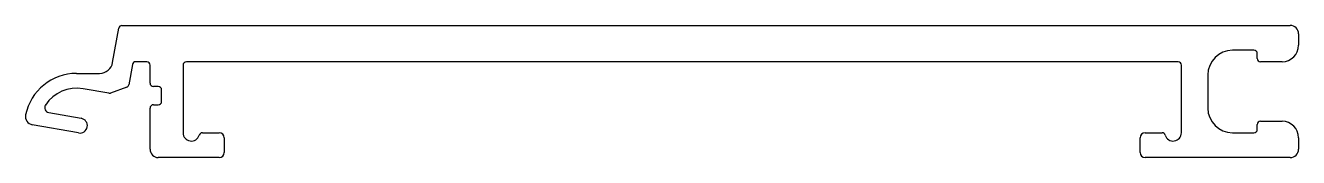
# Model space of a CAD drawing. Extents: x 1903.2 to 1980.3, y 1426.9 to 1434.9.
import ezdxf

# ---------------------------------------------------------------- set-up
doc = ezdxf.new("R2010")
doc.units = 0
doc.layers.get('0').update_dxf_attribs({"linetype": 'CONTINUOUS'})

msp = doc.modelspace()

# ---------------------------------------------------------------- linework, layer by layer
for p, q in [((1908.462, 1432.681), (1908.827, 1434.754)), ((1909.024, 1434.919), (1979.827, 1434.919)), ((1980.327, 1434.419), (1980.327, 1433.719)), ((1910.527, 1432.719), (1909.855, 1432.719)), ((1973.027, 1432.719), (1912.927, 1432.719)), ((1977.627, 1433.419), (1976.327, 1433.419)), ((1977.827, 1432.919), (1977.827, 1433.219)), ((1979.327, 1432.719), (1978.027, 1432.719)), ((1906.274, 1432.019), (1907.674, 1432.019)), ((1909.658, 1432.554), (1909.443, 1431.333)), ((1910.727, 1431.419), (1910.727, 1432.519)), ((1912.727, 1432.519), (1912.727, 1428.419)), ((1973.227, 1428.419), (1973.227, 1432.519)), ((1974.827, 1431.919), (1974.827, 1429.919)), ((1909.314, 1431.18), (1908.325, 1430.82)), ((1911.227, 1431.219), (1910.927, 1431.219)), ((1908.221, 1430.811), (1906.665, 1431.085)), ((1911.427, 1430.319), (1911.427, 1431.019)), ((1904.591, 1429.642), (1906.555, 1429.296)), ((1910.727, 1427.419), (1910.727, 1429.919)), ((1910.927, 1430.119), (1911.227, 1430.119)), ((1906.399, 1428.409), (1903.59, 1428.905)), ((1977.827, 1428.619), (1977.827, 1428.919)), ((1978.027, 1429.119), (1979.327, 1429.119)), ((1913.898, 1428.419), (1914.923, 1428.419)), ((1915.223, 1428.119), (1915.223, 1427.219)), ((1970.727, 1427.219), (1970.727, 1428.119)), ((1971.027, 1428.419), (1972.056, 1428.419)), ((1976.327, 1428.419), (1977.627, 1428.419)), ((1980.327, 1428.119), (1980.327, 1427.419)), ((1914.923, 1426.919), (1911.227, 1426.919)), ((1979.827, 1426.919), (1971.027, 1426.919))]:
    msp.add_line(p, q)
for centre, radius, start, end in [((1909.024, 1434.719), 0.2, 90, 170), ((1979.827, 1434.419), 0.5, 0, 90), ((1979.327, 1433.719), 1, 270, 360), ((1907.674, 1432.819), 0.8, 270, 350), ((1909.855, 1432.519), 0.2, 90, 170), ((1910.527, 1432.519), 0.2, 0, 90), ((1912.927, 1432.519), 0.2, 90, 180), ((1973.027, 1432.519), 0.2, 0, 90), ((1976.327, 1431.919), 1.5, 90, 180), ((1977.627, 1433.219), 0.2, 0, 90), ((1978.027, 1432.919), 0.2, 180, 270), ((1906.274, 1428.869), 3.15, 90, 168.51489), ((1909.246, 1431.368), 0.2, 290, 350), ((1910.927, 1431.419), 0.2, 180, 270), ((1911.227, 1431.019), 0.2, 0, 90), ((1906.274, 1428.869), 2.25, 80, 146.78421), ((1908.256, 1431.008), 0.2, 260, 290), ((1904.643, 1429.938), 0.3, 146.78421, 260), ((1910.927, 1429.919), 0.2, 90, 180), ((1911.227, 1430.319), 0.2, 270, 360), ((1976.327, 1429.919), 1.5, 180, 270), ((1903.677, 1429.397), 0.5, 168.51489, 260), ((1906.477, 1428.853), 0.45, 260, 80), ((1978.027, 1428.919), 0.2, 90, 180), ((1979.327, 1428.119), 1, 0, 90), ((1913.227, 1428.419), 0.5, 180, 343.39845), ((1913.898, 1428.219), 0.2, 90, 163.39845), ((1914.923, 1428.119), 0.3, 0, 90), ((1971.027, 1428.119), 0.3, 90, 180), ((1972.056, 1428.219), 0.2, 16.60155, 90), ((1972.727, 1428.419), 0.5, 196.60155, 0), ((1977.627, 1428.619), 0.2, 270, 360), ((1911.227, 1427.419), 0.5, 180, 270), ((1979.827, 1427.419), 0.5, 270, 0), ((1914.923, 1427.219), 0.3, 270, 0), ((1971.027, 1427.219), 0.3, 180, 270)]:
    msp.add_arc(centre, radius, start, end)

doc.saveas('drawing.dxf')
